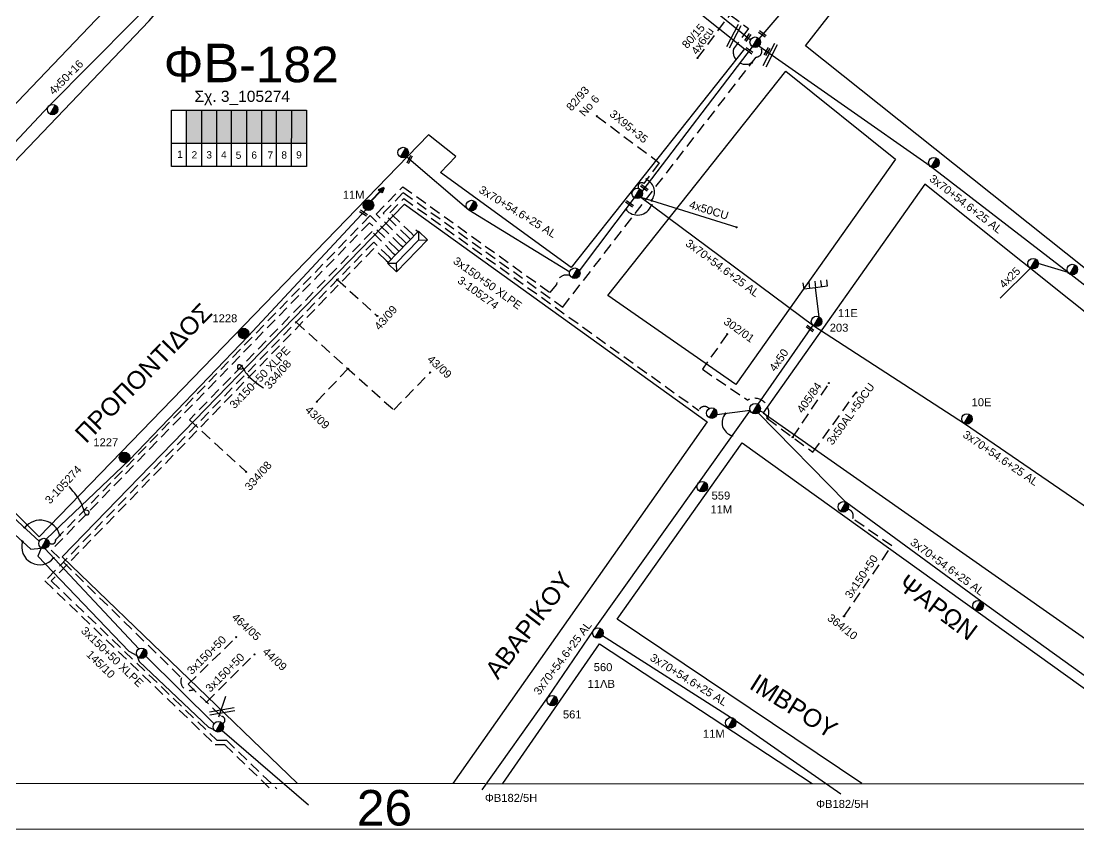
# Model space of a CAD drawing. Header units: millimetres. Extents: x 855 to 3091, y 750 to 2767.
# Drawn here: x 1287.1 to 1525, y 753.1 to 935.2 of the extents above; entities that cross this region are included whole.
import ezdxf
from ezdxf.enums import TextEntityAlignment as Align

# ---------------------------------------------------------------- set-up
doc = ezdxf.new("R2010")
doc.units = ezdxf.units.MM
doc.linetypes.add('DASHED', pattern=[19.05, 12.7, -6.35])
for name, color, linetype, lineweight in [('3x150+50', 7, 'Continuous', 30), ('3x150+50 XLPE', 7, 'SYN_LINE', 30), ('3x50AL+50CU', 7, 'Continuous', 30), ('3x70+54.6+25 AL', 7, 'SYN_LINE', 30), ('3x95+35', 7, 'Continuous', 30), ('4x25', 7, 'Continuous', 30), ('4x50', 7, 'Continuous', 30), ('4x50+16', 7, 'Continuous', 30), ('4x50+16AL', 7, 'Continuous', 30), ('4x50AL', 7, 'Continuous', 30), ('4x50CU', 7, 'Continuous', 30), ('4x6CU', 7, 'Continuous', 30), ('Υπόβαθρο ΔΕΗ', 7, 'Continuous', 30)]:
    doc.layers.add(name, color=color, linetype=linetype, lineweight=lineweight)
for name, color, linetype in [('Pillar OTE', 7, 'Continuous'), ('TEXT ΚΑΛΩΔΙΩΝ', 7, 'Continuous'), ('Άγνωστα', 7, 'Continuous'), ('ΑΓΝΩΣΤΟ ΕΝΑΕΡΙΟ ΚΑΛΩΔΙΟ', 7, 'Continuous'), ('Επίτονοι', 7, 'Continuous'), ('Επιγραφές - Σχήματα', 7, 'Continuous'), ('Καλώδια ΧΤ   3x150AL+50CU', 7, 'DASHED'), ('Καλώδια ΧΤ   3x95+35 XLPE', 7, 'DASHED'), ('Μηχανική τομή', 7, 'Continuous'), ('Στύλος Ξύλινος', 7, 'Continuous'), ('Στύλος Ξύλινος @ 1', 7, 'Continuous'), ('Στύλος ΦΜ', 7, 'Continuous'), ('Στύλος ΦΜ @ 1', 7, 'Continuous'), ('Συνδέσεις', 7, 'Continuous'), ('Τομή', 7, 'Continuous'), ('Υποσταθμός πόλεως', 7, 'Continuous')]:
    doc.layers.add(name, color=color, linetype=linetype)
doc.styles.add('arial', font='arial.ttf')
doc.styles.get("Standard").update_dxf_attribs({"font": 'arial.ttf'})
doc.linetypes.add('SYN_LINE', pattern='A,0.5,-0.0001,["/\\/\\/\\/",Standard,S=0.1,R=0,X=0,Y=-0.05],-0.25', length=0.7501)

# ---------------------------------------------------------------- blocks, each defined once
blk = doc.blocks.new('ΥΠΑΡΧΩΝ ΤΣΙΜΕΝΤΕΝΙΟΣ ΣΤΥΛΟΣ')
at = {"layer": 'Στύλος ΦΜ'}
blk.add_hatch(color=7, dxfattribs=at).paths.add_polyline_path([(-1.29, -2.28, 0.574793), (2.62, 0, 0.268822), (1.3, 2.27)])
at = {"layer": 'Στύλος ΦΜ', "color": 7}
blk.add_line((-1.29, -2.28), (1.3, 2.27), dxfattribs=at)
blk.add_circle((0, 0), 2.62, dxfattribs=at)
at = {"layer": 'Στύλος ΦΜ', "flags": 4}
for tag, p in [('ΑΡΙΘΜΟΣ', (-4.68, 8.05)), ('ΤΥΠΟΣ', (-4.91, 3.03))]:
    blk.add_attdef(tag, p, '', height=4, dxfattribs=at)
blk = doc.blocks.new('ΥΠΑΡΧΩΝ ΞΥΛΙΝΟΣ ΣΤΥΛΟΣ')
at = {"layer": 'Στύλος Ξύλινος'}
h = blk.add_hatch(color=7, dxfattribs=at)
h.paths.add_polyline_path([(-2.62, 0, 0.270008), (-1.29, -2.28), (1.3, 2.27, 0.576266)])
h.paths.add_polyline_path([(-1.29, -2.28, 0.574793), (2.62, 0, 0.268822), (1.3, 2.27)])
at = {"layer": 'Στύλος Ξύλινος', "color": 7}
blk.add_line((-1.29, -2.28), (1.3, 2.27), dxfattribs=at)
blk.add_circle((0, 0), 2.62, dxfattribs=at)
at = {"layer": 'Στύλος Ξύλινος', "flags": 4}
for tag, p in [('ΑΡΙΘΜΟΣ', (-4.91, 8.6)), ('ΤΥΠΟΣ', (-4.85, 3.39))]:
    blk.add_attdef(tag, p, '', height=4, dxfattribs=at)
blk = doc.blocks.new('ΥΠΟΣΤΑΘΜΟΣ ΠΟΛΕΩΣ 9 ΑΝΑΧΩΡΗΣΕΩΝ')
at = {"layer": 'Υποσταθμός πόλεως', "ltscale": 40}
for p, q in [((-9.63, -2.82), (-9.63, -4)), ((-7.12, -2.82), (-7.12, -4)), ((-4.84, -2.82), (-4.84, -4)), ((-2.36, -2.82), (-2.36, -4)), ((0.09, -2.82), (0.09, -4)), ((2.55, -2.82), (2.55, -4)), ((5.02, -2.82), (5.02, -4)), ((7.48, -2.82), (7.48, -4)), ((9.61, -2.82), (9.61, -4))]:
    blk.add_line(p, q, dxfattribs=at)
blk.add_lwpolyline([(-10.02, 2.82), (10.02, 2.82), (10.02, -2.82), (-10.02, -2.82)], close=True, dxfattribs=at)
for points in [[(-7.21, 0), (-10.02, 2.82)], [(-10.02, -2.82), (-7.21, 0)], [(-7.21, 0), (7.21, 0)], [(7.21, 0), (10.02, 2.82)], [(10.02, -2.82), (7.21, 0)]]:
    blk.add_lwpolyline(points, dxfattribs=at)
at = {"layer": 'Υποσταθμός πόλεως', "linetype": 'SYN_LINE', "ltscale": 40, "flags": 1}
for tag, p in [('ΜΕΤΑΣΧΗΜΑΤΙΣΜΟΣ', (10.79, 1.71)), ('ΙΣΧΥΣ', (10.77, -1.08)), ('ΑΡΙΘΜΟΣ', (10.89, -3.8))]:
    blk.add_attdef(tag, p, '', height=1.8, dxfattribs=at)
blk = doc.blocks.new('ΕΠΙΤΟΝΟΣ')
at = {"layer": 'Επίτονοι', "lineweight": 40, "ltscale": 40}
blk.add_hatch(color=256, dxfattribs=at).paths.add_polyline_path([(-1.13, 6.47), (0, 9.1), (1.13, 6.47)])
for p, q in [((-1.13, 6.47), (0, 9.1)), ((1.13, 6.47), (-1.13, 6.47)), ((-1.13, 6.47), (0, 6.47)), ((0, 9.1), (1.13, 6.47)), ((0, 6.47), (0, 0))]:
    blk.add_line(p, q, dxfattribs=at)
blk = doc.blocks.new('_ΣΥΝΔΕΣΗ')
at = {"layer": 'Συνδέσεις', "linetype": 'SYN_LINE', "ltscale": 40}
blk.add_hatch(color=256, dxfattribs=at).paths.add_polyline_path([(0.5, -0.01, 1), (-0.5, -0.01, 1)])
at = {"layer": 'Συνδέσεις'}
blk.add_circle((0, -0.01), 0.5, dxfattribs=at)
blk = doc.blocks.new('ΜΗΧΑΝΙΚΗ ΤΟΜΗ')
at = {"layer": 'Μηχανική τομή', "ltscale": 40}
for p, q in [((-1.89, 0.78), (5.69, 0.78)), ((-1.89, -0.77), (5.69, -0.77))]:
    blk.add_line(p, q, dxfattribs=at)
blk = doc.blocks.new('A$C6B443C3E')
at = {"layer": 'Υπόβαθρο ΔΕΗ', "lineweight": 30, "ltscale": 0.1}
for p, q in [((-3.45, 7.39), (-3.06, 5.98)), ((-2.17, 7.75), (-1.78, 6.34)), ((-0.89, 8.1), (-0.5, 6.7)), ((0.38, 8.46), (0.78, 7.06)), ((-4.73, 7.03), (-4.33, 5.62))]:
    blk.add_line(p, q, dxfattribs=at)
for points in [[(-1.78, 6.34), (-4.33, 5.62)], [(0.78, 7.06), (-1.78, 6.34)], [(0, 0), (-1.78, 6.34)]]:
    blk.add_lwpolyline(points, dxfattribs=at)
blk = doc.blocks.new('ΤΟΜΗ')
at = {"layer": 'Τομή', "ltscale": 40}
for p, q in [((-5.68, 0), (17.06, 0)), ((-5.68, -2.77), (17.06, -2.77))]:
    blk.add_line(p, q, dxfattribs=at)

msp = doc.modelspace()

# ---------------------------------------------------------------- hatches: boundary and pattern name
at = {"layer": 'Καλώδια ΧΤ   3x150AL+50CU', "linetype": 'DASHED', "lineweight": -3, "ltscale": 0.2}
h = msp.add_hatch(color=151, dxfattribs=at)
h.dxf.hatch_style = 1
h.paths.add_polyline_path([(1327.69, 915.09), (1324.25, 915.09), (1324.25, 907.73), (1327.69, 907.73)])
h = msp.add_hatch(color=173, dxfattribs=at)
h.dxf.hatch_style = 1
h.paths.add_polyline_path([(1327.69, 907.73), (1331.13, 907.72), (1331.13, 915.09), (1327.69, 915.09)])
h = msp.add_hatch(color=62, dxfattribs=at)
h.dxf.hatch_style = 1
h.paths.add_polyline_path([(1334.43, 915.09), (1331.13, 915.09), (1331.13, 907.72), (1334.43, 907.72)])
h = msp.add_hatch(color=6, dxfattribs=at)
h.dxf.hatch_style = 1
h.paths.add_polyline_path([(1337.81, 915.09), (1334.43, 915.09), (1334.43, 907.72), (1337.81, 907.72)])
h = msp.add_hatch(color=2, dxfattribs=at)
h.dxf.hatch_style = 1
h.paths.add_polyline_path([(1337.81, 907.72), (1341.21, 907.71), (1341.21, 915.09), (1337.81, 915.09)])
h = msp.add_hatch(color=85, dxfattribs=at)
h.dxf.hatch_style = 1
h.paths.add_polyline_path([(1341.21, 907.72), (1344.61, 907.71), (1344.61, 915.09), (1341.21, 915.09)])
h = msp.add_hatch(color=30, dxfattribs=at)
h.dxf.hatch_style = 1
h.paths.add_polyline_path([(1344.55, 907.72), (1347.94, 907.71), (1347.94, 915.09), (1344.55, 915.09)])
h = msp.add_hatch(color=133, dxfattribs=at)
h.dxf.hatch_style = 1
h.paths.add_polyline_path([(1347.87, 907.71), (1351.26, 907.71), (1351.26, 915.09), (1347.87, 915.09)])

# ---------------------------------------------------------------- linework, layer by layer
at = {"layer": '3x150+50', "lineweight": -3}
msp.add_lwpolyline([(876.93, 763.69), (2934.6, 763.16), (2934.6, 1746.06), (876.93, 1746.06)], close=True, dxfattribs=at)
at = {"layer": '3x150+50', "color": 85, "linetype": 'DASHED', "lineweight": -3, "ltscale": 0.2}
msp.add_lwpolyline([(1472.25, 801.25), (1482.92, 817.03), (1474.16, 823.19, 0.464481), (1473.06, 825.3, -2.066981)], format="xyb", dxfattribs=at)
at = {"layer": '3x150+50', "color": 173, "linetype": 'DASHED', "lineweight": -3, "ltscale": 0.2}
for points in [[(1324.64, 785.9), (1335.45, 796.5)], [(1328.79, 781.9), (1339.57, 792.62)]]:
    msp.add_lwpolyline(points, dxfattribs=at)
msp.add_lwpolyline([(1324.64, 785.9), (1332.12, 778.69, -0.822362), (1332.36, 777.05)], format="xyb", dxfattribs=at)
at = {"layer": '3x150+50 XLPE', "color": 2, "linetype": 'DASHED', "lineweight": -3, "ltscale": 0.2}
msp.add_lwpolyline([(1374.21, 886.43), (1368.54, 891.93), (1373.05, 896.57), (1408.9, 870.79), (1452.44, 927.07, 0.759548), (1453, 929.55, 88.379213)], format="xyb", dxfattribs=at)
at = {"layer": '3x150+50 XLPE', "color": 85, "linetype": 'DASHED', "lineweight": -3, "ltscale": 0.2}
msp.add_lwpolyline([(1373.34, 885.54), (1366.96, 891.73), (1372.93, 897.89), (1406.06, 874.06), (1407.51, 875.78, -0.53045), (1410.58, 877.86, -8.388513)], format="xyb", dxfattribs=at)
at = {"layer": '3x150+50 XLPE', "color": 6, "linetype": 'DASHED', "lineweight": -3, "ltscale": 0.2}
msp.add_lwpolyline([(1375, 887.25), (1370.05, 892.05), (1373.16, 895.25), (1439.51, 847.55, -0.566297), (1441.84, 847.95)], format="xyb", dxfattribs=at)
at = {"layer": '3x150+50 XLPE', "color": 62, "linetype": 'DASHED', "lineweight": -3, "ltscale": 0.2}
msp.add_lwpolyline([(1372.49, 884.66), (1365.57, 891.38), (1294.83, 818.44, -0.83516), (1293.34, 817.87)], format="xyb", dxfattribs=at)
at = {"layer": '3x150+50 XLPE', "color": 173, "linetype": 'DASHED', "lineweight": -3, "ltscale": 0.2}
msp.add_lwpolyline([(1371.63, 883.78), (1365.43, 889.8), (1293.86, 816.07), (1323.14, 787.34, 0.678933), (1325.87, 784.72)], format="xyb", dxfattribs=at)
at = {"layer": '3x150+50 XLPE', "color": 30, "linetype": 'DASHED', "lineweight": -3, "ltscale": 0.2}
msp.add_lwpolyline([(1370.77, 882.89), (1366.04, 887.8), (1324.95, 845.42), (1337.71, 833.73)], dxfattribs=at)
at = {"layer": '3x150+50 XLPE', "color": 151, "linetype": 'DASHED', "lineweight": -3, "ltscale": 0.2}
for points in [[(1369.92, 882.01), (1366.41, 885.41), (1292.44, 809.15), (1330.69, 772.34), (1332.83, 772.32), (1343.35, 762.19)], [(1358.21, 876.97), (1367.2, 868.8)], [(1348.95, 867.41), (1370.88, 847.67), (1379.1, 856.09)], [(1360.6, 856.92), (1353.57, 849.5)]]:
    msp.add_lwpolyline(points, dxfattribs=at)
at = {"layer": '3x150+50 XLPE', "color": 133, "linetype": 'DASHED', "lineweight": -3, "ltscale": 0.2}
msp.add_lwpolyline([(1369.18, 881.25), (1366.38, 883.95), (1293.86, 809.17), (1331.09, 773.33), (1333.24, 773.31), (1344.61, 762.36)], dxfattribs=at)
at = {"layer": '3x50AL+50CU', "color": 85, "linetype": 'DASHED', "lineweight": -3, "ltscale": 0.2}
for points in [[(1445.88, 864.69), (1440.34, 856.79), (1450.51, 849.88, -0.72447), (1454.97, 845.7), (1465.2, 838.14), (1474.91, 851.61)], [(1454.97, 845.7, 0.299682), (1453.21, 847.35, 59.7551)]]:
    msp.add_lwpolyline(points, format="xyb", dxfattribs=at)
msp.add_lwpolyline([(1460.64, 841.51), (1468.85, 853.7)], dxfattribs=at)
at = {"layer": '3x70+54.6+25 AL', "color": 5, "linetype": 'SYN_LINE', "lineweight": -3, "ltscale": 15}
msp.add_lwpolyline([(1596.93, 819.24), (1558.72, 850.46), (1522.57, 878.58), (1491.53, 902.52), (1453, 929.55)], dxfattribs=at)
at = {"layer": '3x70+54.6+25 AL', "color": 85, "linetype": 'SYN_LINE', "lineweight": -3, "ltscale": 15}
for points in [[(1410.47, 878.66), (1387.79, 892.63), (1373.73, 904.65)], [(1412.65, 878.98), (1425.08, 895.37)], [(1426.45, 895.52), (1465.42, 866.56), (1499.25, 844.6), (1538.11, 817.98), (1572.35, 793.76), (1577.78, 791.92)], [(1559.37, 764.35), (1531.83, 783.8), (1502.94, 804.61), (1472.6, 826.87), (1452.87, 846.98)]]:
    msp.add_lwpolyline(points, dxfattribs=at)
at = {"layer": '3x70+54.6+25 AL', "color": 62, "linetype": 'SYN_LINE', "lineweight": -3, "ltscale": 15}
for points in [[(1220.38, 888.07), (1219.25, 886.31), (1228.77, 876.68), (1230.71, 876.49), (1230.33, 875.05), (1236.82, 868.3), (1239.41, 868.81), (1239.05, 866.22), (1242.22, 863.05), (1243.83, 862.78), (1243.93, 860.97), (1265.17, 838.76), (1267.21, 838.11), (1267.43, 836.29), (1289.29, 816.32), (1291.61, 816.57), (1290.84, 814.73), (1311.28, 793.37), (1313.12, 792.35), (1313.64, 791.05), (1329.22, 776.26), (1330.42, 775.73)], [(1291.14, 818.12), (1268.84, 838.6)], [(1292.4, 816.43), (1313.54, 793.87)], [(1315.15, 792.23), (1330.46, 777)], [(1332.27, 775.52), (1351.68, 758.75)]]:
    msp.add_lwpolyline(points, dxfattribs=at)
at = {"layer": '3x70+54.6+25 AL', "color": 6, "linetype": 'SYN_LINE', "lineweight": -3, "ltscale": 15}
for points in [[(1451.07, 847.6), (1439.25, 830.95), (1415.78, 798), (1405.61, 783.16), (1390.73, 762.18)], [(1417.86, 796.9), (1447.46, 777.99), (1471.47, 761.28)]]:
    msp.add_lwpolyline(points, dxfattribs=at)
at = {"layer": '3x70+54.6+25 AL', "color": 6, "linetype": 'SYN_LINE', "lineweight": -3, "ltscale": 10}
msp.add_lwpolyline([(1443.56, 846.6), (1451.07, 847.6)], dxfattribs=at)
at = {"layer": '3x95+35', "color": 85, "linetype": 'DASHED', "lineweight": -3, "ltscale": 0.2}
msp.add_lwpolyline([(1416.57, 913.77), (1430.61, 903.3), (1427.13, 898.65, 0.764593), (1425.94, 897.54, 15.768627)], format="xyb", dxfattribs=at)
at = {"layer": '4x25', "color": 5, "linetype": 'SYN_LINE', "lineweight": -3, "ltscale": 8}
msp.add_lwpolyline([(1522.57, 878.58), (1515.89, 880.64)], dxfattribs=at)
at = {"layer": '4x25', "color": 5, "linetype": 'SYN_LINE', "lineweight": -3, "ltscale": 10}
msp.add_lwpolyline([(1514.13, 879.56), (1507.34, 872.79)], dxfattribs=at)
at = {"layer": '4x50', "color": 85, "lineweight": -3, "ltscale": 0.2}
msp.add_lwpolyline([(1465.18, 866.73), (1452.78, 848.96)], dxfattribs=at)
at = {"layer": '4x50+16', "color": 2, "lineweight": -3, "ltscale": 0.2}
for points in [[(1453.08, 931.2), (1471.11, 952.26), (1487.49, 976.28)], [(1426.76, 896.83), (1451.62, 929.39)]]:
    msp.add_lwpolyline(points, dxfattribs=at)
at = {"layer": '4x50+16', "color": 62, "lineweight": -3, "ltscale": 0.2}
msp.add_lwpolyline([(1245, 864.83), (1263.23, 883.96), (1293.28, 916.05), (1321.84, 944.88)], dxfattribs=at)
at = {"layer": '4x50+16AL', "color": 151, "linetype": 'Continuous', "lineweight": -3, "ltscale": 0.2}
msp.add_lwpolyline([(1367.8, 996.54), (1382.14, 986.71), (1407.47, 965.83), (1423.02, 953.76), (1451.14, 930.93)], dxfattribs=at)
at = {"layer": '4x50CU', "color": 85, "linetype": 'SYN_LINE', "lineweight": -3, "ltscale": 15}
msp.add_lwpolyline([(1426.45, 895.52), (1448.05, 888.82)], dxfattribs=at)
at = {"layer": '4x6CU', "color": 2, "linetype": 'DASHED', "lineweight": -3, "ltscale": 0.2}
msp.add_lwpolyline([(1439.24, 926.84), (1446.55, 936.61), (1450.7, 933.51), (1447.36, 928.95, 0.666223), (1451.46, 925.81, 5.056728)], format="xyb", dxfattribs=at)
at = {"layer": 'Pillar OTE', "lineweight": -3, "ltscale": 40}
for points in [[(1320.92, 902.45), (1320.92, 915.09), (1351.26, 915.09), (1351.25, 902.42), (1320.92, 902.45)], [(1324.25, 902.45), (1324.25, 915.09)], [(1327.69, 902.45), (1327.69, 915.09)], [(1331.13, 902.44), (1331.13, 915.09)], [(1334.43, 902.44), (1334.43, 915.09)], [(1337.81, 902.44), (1337.81, 915.09)], [(1341.21, 902.43), (1341.21, 915.09)], [(1344.55, 902.43), (1344.55, 915.09)], [(1347.93, 902.43), (1347.94, 915.09)], [(1320.92, 907.73), (1351.25, 907.7)]]:
    msp.add_lwpolyline(points, dxfattribs=at)
at = {"layer": 'ΑΓΝΩΣΤΟ ΕΝΑΕΡΙΟ ΚΑΛΩΔΙΟ', "color": 62, "lineweight": -3, "ltscale": 0.2}
msp.add_lwpolyline([(1364.62, 892.7), (1338.13, 864.27), (1311.34, 836.36), (1292.78, 818.62)], dxfattribs=at)
at = {"layer": 'Επιγραφές - Σχήματα', "lineweight": -3}
msp.add_lwpolyline([(854.53, 1772.42), (3089.94, 1772.28), (3090.64, 753.14), (854.53, 753.28)], close=True, dxfattribs=at)
at = {"layer": 'Τομή', "lineweight": -3}
msp.add_line((1333.06, 783.18), (1331.47, 778.48), dxfattribs=at)
at = {"layer": 'Υπόβαθρο ΔΕΗ', "lineweight": -3}
for points in [[(1350.8, 1063.87), (1374.46, 1041.77), (1387.87, 1032.58), (1318.46, 950.73), (1241.15, 869.83), (1198.76, 913.2), (1350.8, 1063.87)], [(1366.84, 995.17), (1449.78, 928.91), (1410.82, 879.71), (1381.42, 901.06), (1384.85, 904.66), (1378.7, 909.58), (1291.15, 819.11), (1247.15, 863.26), (1315.85, 935.26), (1366.84, 995.17)], [(1373.28, 893.94), (1296.3, 814.56), (1349.27, 763.57)], [(1373.28, 893.94), (1441.42, 844.94), (1384.16, 763.56)], [(1476.2, 763.54), (1421.16, 800.59), (1449.24, 840.26), (1552.03, 766.51), (1550.21, 763.52)], [(1395.45, 763.56), (1417.17, 794.98), (1465.01, 763.54)]]:
    msp.add_lwpolyline(points, dxfattribs=at)
for points in [[(1463.53, 929.62), (1490.9, 964.7), (1627.89, 876.18), (1593.14, 826.31)], [(1459.09, 923.89), (1483.76, 904.08), (1447.85, 853.34), (1419.04, 873.42)], [(1557.59, 774.32), (1588.7, 819.93), (1490.38, 898.44), (1454.02, 847.03)]]:
    msp.add_lwpolyline(points, close=True, dxfattribs=at)
at = {"layer": 'Υπόβαθρο ΔΕΗ', "color": 7, "linetype": 'Continuous', "lineweight": -3, "ltscale": 0.2}
for centre, radius, start, end in [((1426.49, 896.71), 3.06, 320.2734, 64.5539), ((1425.71, 894.85), 3.33, 219.907, 339.0081)]:
    msp.add_arc(centre, radius, start, end, dxfattribs=at)
at = {"layer": 'Υπόβαθρο ΔΕΗ', "lineweight": -3}
for centre, radius, start, end in [((1447.84, 844.83), 3.09, 139.1378, 254.2036), ((1291.37, 818.26), 4.56, 14.7529, 140.6541), ((1291.22, 816.84), 4.03, 162.226, 321.5209)]:
    msp.add_arc(centre, radius, start, end, dxfattribs=at)
for points in [[(1337.15, 856.89), (1335.82, 857.07), (1336.06, 857.91), (1336.97, 857.07), (1337.76, 855.84), (1341.57, 852.65)], [(1301.09, 825.2), (1302.33, 824.69), (1301.89, 823.94), (1301.22, 824.98), (1300.75, 826.36), (1297.87, 830.41)]]:
    msp.add_spline(points, degree=3, dxfattribs=at)

# ---------------------------------------------------------------- block references
at = {"layer": '4x50AL', "color": 1, "lineweight": -3, "ltscale": 0.1, "rotation": 351.4482873203811}
msp.add_blockref('A$C6B443C3E', (1466.58, 868.61), dxfattribs=at)
at = {"layer": 'Επίτονοι', "lineweight": -3, "xscale": 0.449999999999818, "yscale": 0.449999999999818, "zscale": 0.449999999999818, "rotation": 315.9617360227249}
msp.add_blockref('ΕΠΙΤΟΝΟΣ', (1365.79, 894.75), dxfattribs=at)
at = {"layer": 'Μηχανική τομή', "lineweight": -3, "xscale": 0.25, "yscale": 0.25, "zscale": 0.25}
for p, rotation in [((1454.21, 931.95), 143.98561449496), ((1450.29, 931.09), 54.4856197192397), ((1451.18, 928.19), 143.98561449496), ((1454.66, 927.91), 59.36032874903704), ((1374.29, 903.63), 62.8697224294164), ((1427.64, 897.34), 143.98561449496), ((1424.32, 893.72), 143.98561449496), ((1363.7, 892.24), 327.1320431928102), ((1464.93, 865.68), 143.98561449496)]:
    msp.add_blockref('ΜΗΧΑΝΙΚΗ ΤΟΜΗ', p, dxfattribs=dict(at, rotation=rotation))
at = {"layer": 'Στύλος Ξύλινος @ 1', "lineweight": -3, "ltscale": 40}
ref = msp.add_blockref('ΥΠΑΡΧΩΝ ΞΥΛΙΝΟΣ ΣΤΥΛΟΣ', (1365.2, 893.73), dxfattribs=dict(at, xscale=0.4499999999998181, yscale=0.4499999999998181, zscale=0.4499999999998181))
ref.add_attrib('ΤΥΠΟΣ', '11M', (1359.43, 895.18), dxfattribs={"layer": 'Στύλος Ξύλινος', "height": 1.8, "flags": 4})
ref = msp.add_blockref('ΥΠΑΡΧΩΝ ΞΥΛΙΝΟΣ ΣΤΥΛΟΣ', (1337.12, 864.87), dxfattribs=dict(at, xscale=0.4499999999998181, yscale=0.4499999999998181, zscale=0.4499999999998181))
ref.add_attrib('ΤΥΠΟΣ', '1228', (1330.11, 867.38), dxfattribs={"layer": 'Στύλος Ξύλινος', "height": 1.8, "flags": 4})
ref = msp.add_blockref('ΥΠΑΡΧΩΝ ΞΥΛΙΝΟΣ ΣΤΥΛΟΣ', (1310.33, 836.95), dxfattribs=dict(at, xscale=0.4499999999998181, yscale=0.4499999999998181, zscale=0.4499999999998181))
ref.add_attrib('ΤΥΠΟΣ', '1227', (1303.32, 839.47), dxfattribs={"layer": 'Στύλος Ξύλινος', "height": 1.8, "flags": 4})
at = {"layer": 'Στύλος ΦΜ @ 1', "lineweight": -3, "ltscale": 40, "xscale": 0.4499999999998183, "yscale": 0.4499999999998183, "zscale": 0.4499999999998183}
for p in [(1452.2, 930.41), (1294.15, 915.25), (1373, 905.58), (1492.4, 903.31), (1425.66, 896.39), (1388.37, 893.66), (1514.72, 880.58), (1523.54, 879.25), (1411.62, 878.42), (1442.43, 846.93), (1452.19, 847.94), (1472.01, 825.84), (1292.2, 817.59), (1502.36, 803.59), (1314.17, 792.88), (1331.43, 776.33)]:
    msp.add_blockref('ΥΠΑΡΧΩΝ ΤΣΙΜΕΝΤΕΝΙΟΣ ΣΤΥΛΟΣ', p, dxfattribs=at)
at = {"layer": 'Στύλος ΦΜ @ 1', "lineweight": -3, "ltscale": 40}
ref = msp.add_blockref('ΥΠΑΡΧΩΝ ΤΣΙΜΕΝΤΕΝΙΟΣ ΣΤΥΛΟΣ', (1466, 867.58), dxfattribs=dict(at, xscale=0.4499999999998183, yscale=0.4499999999998183, zscale=0.4499999999998183))
ref.add_attrib('ΤΥΠΟΣ', '11E', (1470.8, 868.54), dxfattribs={"layer": 'Στύλος ΦΜ', "height": 1.8, "rotation": 360, "flags": 4})
ref.add_attrib('ΑΡΙΘΜΟΣ', '203', (1468.97, 865.26), dxfattribs={"layer": 'Στύλος ΦΜ', "height": 1.8, "rotation": 360, "flags": 4})
ref = msp.add_blockref('ΥΠΑΡΧΩΝ ΤΣΙΜΕΝΤΕΝΙΟΣ ΣΤΥΛΟΣ', (1499.83, 845.62), dxfattribs=dict(at, xscale=0.4499999999998184, yscale=0.4499999999998184, zscale=0.4499999999998184))
ref.add_attrib('ΤΥΠΟΣ', '10E', (1500.88, 848.49), dxfattribs={"layer": 'Στύλος ΦΜ', "height": 1.8, "rotation": 360, "flags": 4})
ref = msp.add_blockref('ΥΠΑΡΧΩΝ ΤΣΙΜΕΝΤΕΝΙΟΣ ΣΤΥΛΟΣ', (1440.29, 830.39), dxfattribs=dict(at, xscale=0.4499999999998183, yscale=0.4499999999998183, zscale=0.4499999999998183))
ref.add_attrib('ΤΥΠΟΣ', '559', (1442.39, 827.48), dxfattribs={"layer": 'Στύλος ΦΜ', "height": 1.8, "rotation": 360, "flags": 4})
ref.add_attrib('ΑΡΙΘΜΟΣ', '11M', (1442.14, 824.36), dxfattribs={"layer": 'Στύλος ΦΜ', "height": 1.8, "rotation": 360, "flags": 4})
ref = msp.add_blockref('ΥΠΑΡΧΩΝ ΤΣΙΜΕΝΤΕΝΙΟΣ ΣΤΥΛΟΣ', (1416.82, 797.45), dxfattribs=dict(at, xscale=0.4499999999998183, yscale=0.4499999999998183, zscale=0.4499999999998183))
ref.add_attrib('ΤΥΠΟΣ', '560', (1415.88, 788.86), dxfattribs={"layer": 'Στύλος ΦΜ', "height": 1.8, "rotation": 360, "flags": 4})
ref.add_attrib('ΑΡΙΘΜΟΣ', '11ΛΒ', (1414.5, 785.1), dxfattribs={"layer": 'Στύλος ΦΜ', "height": 1.8, "rotation": 360, "flags": 4})
ref = msp.add_blockref('ΥΠΑΡΧΩΝ ΤΣΙΜΕΝΤΕΝΙΟΣ ΣΤΥΛΟΣ', (1406.53, 782.23), dxfattribs=dict(at, xscale=0.4499999999998183, yscale=0.4499999999998183, zscale=0.4499999999998183))
ref.add_attrib('ΤΥΠΟΣ', '561', (1408.95, 778.22), dxfattribs={"layer": 'Στύλος ΦΜ', "height": 1.8, "rotation": 360, "flags": 4})
ref = msp.add_blockref('ΥΠΑΡΧΩΝ ΤΣΙΜΕΝΤΕΝΙΟΣ ΣΤΥΛΟΣ', (1446.7, 777.23), dxfattribs=dict(at, xscale=0.4499999999998183, yscale=0.4499999999998183, zscale=0.4499999999998183))
ref.add_attrib('ΤΥΠΟΣ', '11M', (1440.45, 773.87), dxfattribs={"layer": 'Στύλος ΦΜ', "height": 1.8, "rotation": 360, "flags": 4})
at = {"layer": 'Συνδέσεις', "lineweight": -3, "xscale": 0.25, "yscale": 0.25, "zscale": 0.25}
for p in [(1439.24, 926.84), (1451.46, 925.81), (1416.57, 913.77), (1427.76, 899.61), (1428.95, 894.74), (1423.13, 892.74), (1428.95, 893.73), (1448, 888.76), (1358.21, 876.97), (1367.2, 868.81), (1348.95, 867.41), (1445.88, 864.7), (1360.6, 856.92), (1379.1, 856.1), (1468.79, 853.7), (1353.57, 849.5), (1474.99, 851.57), (1445.5, 846.86), (1454.98, 845.7), (1447, 841.86), (1460.64, 841.51), (1337.71, 833.73), (1287.84, 821.16), (1295.79, 819.42), (1287.39, 818.07), (1294.37, 814.33), (1472.17, 801.2), (1335.45, 796.51), (1339.57, 792.63), (1325.87, 784.72), (1328.79, 781.9)]:
    msp.add_blockref('_ΣΥΝΔΕΣΗ', p, dxfattribs=at)
at = {"layer": 'Τομή', "lineweight": -3, "xscale": 0.2499999999999999, "yscale": 0.2499999999999999, "zscale": 0.2499999999999999}
for p, rotation in [((1446.48, 930.7), 62.83241866332541), ((1454.67, 926.44), 62.83241866332541), ((1330.82, 779.94), 9.850999137243338)]:
    msp.add_blockref('ΤΟΜΗ', p, dxfattribs=dict(at, rotation=rotation))
at = {"layer": 'Υποσταθμός πόλεως', "lineweight": -3, "xscale": 0.4999999999999999, "yscale": 0.4999999999999999, "zscale": 0.4999999999999999, "rotation": 225.8780191083339}
msp.add_blockref('ΥΠΟΣΤΑΘΜΟΣ ΠΟΛΕΩΣ 9 ΑΝΑΧΩΡΗΣΕΩΝ', (1373.96, 883.3), dxfattribs=at)

# ---------------------------------------------------------------- texts
at = {"lineweight": -3, "ltscale": 30, "char_height": 1.63, "width": 11.2573, "attachment_point": 1}
for s, insert in [('1', (1322.17, 906.01)), ('2', (1325.41, 905.88)), ('3', (1328.74, 905.88)), ('4', (1332.04, 905.88)), ('5', (1335.34, 905.8)), ('6', (1338.86, 905.83)), ('7', (1342.49, 905.83)), ('8', (1345.61, 905.85)), ('9', (1348.94, 905.88))]:
    msp.add_mtext(s, dxfattribs=dict(at, insert=insert))
at = {"lineweight": -3, "ltscale": 40, "char_height": 4, "width": 65.6312, "attachment_point": 1, "style": 'arial'}
for s, insert, rotation in [('ΠPOΠONTIΔOΣ', (1298.8, 842.71), 45.6721), ('ΑΒAPIKOY', (1391.14, 789.2), 52.6607), ('ΨAPΩN', (1486.36, 810.9), 323.2216), ('IMBPOY', (1452.76, 788.48), 327.7925)]:
    msp.add_mtext(s, dxfattribs=dict(at, insert=insert, rotation=rotation))
at = {"layer": 'TEXT ΚΑΛΩΔΙΩΝ', "linetype": 'Continuous', "lineweight": -3, "ltscale": 0.2}
for s, rotation, p in [('4x50+16', 45.2703, (1297.17, 922.53)), ('3x70+54.6+25 AL', 322.3702, (1499.62, 894.01)), ('3x70+54.6+25 AL', 328.3641, (1398.79, 892.27)), ('4x50CU', 342.7572, (1441.8, 892.64)), ('3x70+54.6+25 AL', 323.379, (1444.86, 879.59)), ('3x150+50 XLPE', 324.2814, (1392.01, 876.2)), ('4x25', 44.8813, (1509.47, 877.45)), ('3x150+50 XLPE', 45.878, (1340.77, 854.95)), ('4x50', 55.0837, (1457.51, 858.88)), ('3x50AL+50CU', 54.1993, (1473.65, 846.77)), ('3x70+54.6+25 AL', 325.594, (1507.42, 836.82)), ('3x70+54.6+25 AL', 323.7409, (1495.44, 812.35)), ('3x150+50', 55.9312, (1476.09, 810.15)), ('3x70+54.6+25 AL', 53.1044, (1408.88, 791.81)), ('3x150+50 XLPE', 316.09, (1307.58, 792.08)), ('3x150+50', 44.4408, (1328.78, 792.49)), ('3x150+50', 44.8491, (1332.91, 788.54)), ('3x70+54.6+25 AL', 328.0914, (1437.27, 786.94))]:
    msp.add_text(s, height=1.8, rotation=rotation, dxfattribs=at).set_placement(p, align=Align.MIDDLE_CENTER)
at = {"layer": 'Άγνωστα', "lineweight": -3, "ltscale": 40, "char_height": 1.8, "width": 12.7137, "attachment_point": 1, "style": 'arial'}
for s, insert, rotation in [('80/15', (1435.54, 930.02), 48.8715), ('4x6cu', (1437.65, 928.49), 54.708), ('82/93', (1409.53, 915.96), 48.8715), ('No 6', (1412.45, 914.72), 48.8715), ('3-105274', (1386.11, 877.88), 324), ('43/09', (1366.34, 866.63), 48.8715), ('302/01', (1445.98, 868.64), 324.4524), ('43/09', (1379.5, 860.15), 317.3913), ('334/08', (1341.58, 853.35), 48.8715), ('405/84', (1461.4, 847.79), 54.9573), ('43/09', (1352.02, 848.76), 317.3913), ('334/08', (1337.19, 830.53), 48.8715), ('3-105274', (1292.25, 827.57), 46.9978), ('464/05', (1335.53, 802.11), 317.3913), ('364/10', (1469.37, 801.92), 322.0393), ('\\pt1.8;145/10', (1302.84, 793.72), 316), ('44/09', (1342.43, 794.35), 317.3913)]:
    msp.add_mtext(s, dxfattribs=dict(at, insert=insert, rotation=rotation))
at = {"layer": 'Άγνωστα', "color": 7, "lineweight": -3, "insert": (1326.08, 919.49), "char_height": 2.5, "width": 4.551914400963142e-14, "attachment_point": 1}
msp.add_mtext('Σχ. 3_105274', dxfattribs=at)
at = {"layer": 'Άγνωστα', "lineweight": -3, "ltscale": 0.2, "char_height": 1.8, "width": 18.6352, "attachment_point": 1, "style": 'arial'}
for insert in [(1391.4, 761.24), (1465.91, 759.88)]:
    msp.add_mtext('ΦB182/5H', dxfattribs=dict(at, insert=insert))
at = {"layer": 'Επιγραφές - Σχήματα', "lineweight": -3, "insert": (1362.6, 762.11), "char_height": 8, "width": 15.5504, "attachment_point": 1, "style": 'arial'}
msp.add_mtext('26', dxfattribs=at)
at = {"layer": 'Καλώδια ΧΤ   3x95+35 XLPE', "lineweight": -3, "ltscale": 0.2, "insert": (1420.42, 915.35), "char_height": 1.8, "width": 34.0855, "attachment_point": 1, "rotation": 320.837, "style": 'arial'}
msp.add_mtext('3X95+35', dxfattribs=at)
at = {"layer": 'Υπόβαθρο ΔΕΗ', "lineweight": -3, "insert": (1319.15, 930.08), "char_height": 8, "width": 84.6573, "attachment_point": 1}
msp.add_mtext('Φ{\\H1.0833x;B}-182', dxfattribs=at)

doc.saveas('drawing.dxf')
